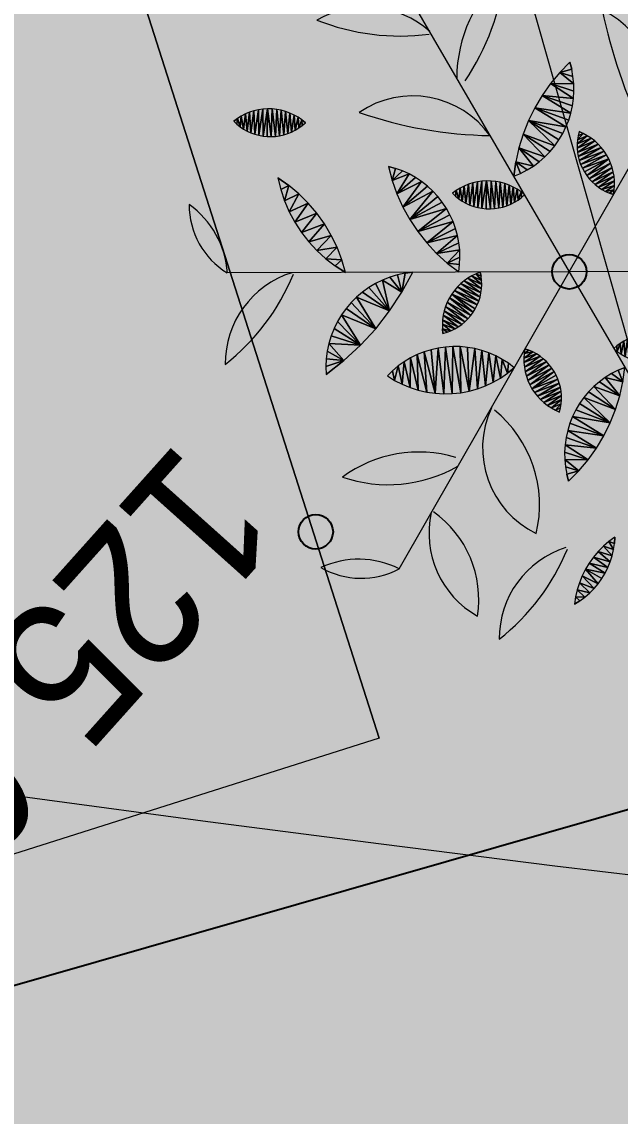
# Model space of a CAD drawing. Header units: metres. Extents: x -2858 to 512, y -1995 to 1252.
# Drawn here: x -896.127 to -894.391, y -839.682 to -836.507 of the extents above; entities that cross this region are included whole.
import ezdxf
from ezdxf.enums import TextEntityAlignment as Align
from ezdxf.lldxf.tags import DXFTag

# ---------------------------------------------------------------- set-up
doc = ezdxf.new("R2010")
doc.units = ezdxf.units.M
doc.header["$PDMODE"] = 33
doc.header["$PDSIZE"] = 0.1
for name, color, linetype in [('Calque commun', 7, 'Continuous'), ('Calque14', 7, 'Continuous'), ('Calque15', 7, 'Continuous'), ('Calque19', 7, 'Continuous')]:
    doc.layers.add(name, color=color, linetype=linetype)
doc.styles.add('Arial12', font='arial.ttf', dxfattribs={"width": 0.9, "height": 0.41584})
tags = doc.linetypes.add('DASHDOT2', pattern=[0.5, 0.25, -0.125, 0, -0.125]).pattern_tags.tags
tags[10:11] = [DXFTag(74, 4), DXFTag(75, 0), DXFTag(340, '0'), DXFTag(46, 1.0), DXFTag(50, 0.0), DXFTag(44, 0.0), DXFTag(45, 0.0)]
tags[8:9] = [DXFTag(74, 4), DXFTag(75, 0), DXFTag(340, '0'), DXFTag(46, 1.0), DXFTag(50, 0.0), DXFTag(44, 0.0), DXFTag(45, 0.0)]
tags[6:7] = [DXFTag(74, 4), DXFTag(75, 0), DXFTag(340, '0'), DXFTag(46, 1.0), DXFTag(50, 0.0), DXFTag(44, 0.0), DXFTag(45, 0.0)]
tags[4:5] = [DXFTag(74, 4), DXFTag(75, 0), DXFTag(340, '0'), DXFTag(46, 1.0), DXFTag(50, 0.0), DXFTag(44, 0.0), DXFTag(45, 0.0)]
tags = doc.linetypes.add('HIDDEN2', pattern=[0.1875, 0.125, -0.0625]).pattern_tags.tags
tags[6:7] = [DXFTag(74, 4), DXFTag(75, 0), DXFTag(340, '0'), DXFTag(46, 1.0), DXFTag(50, 0.0), DXFTag(44, 0.0), DXFTag(45, 0.0)]
tags[4:5] = [DXFTag(74, 4), DXFTag(75, 0), DXFTag(340, '0'), DXFTag(46, 1.0), DXFTag(50, 0.0), DXFTag(44, 0.0), DXFTag(45, 0.0)]
tags = doc.linetypes.add('HIDDENX2', pattern=[0.75, 0.5, -0.25]).pattern_tags.tags
tags[6:7] = [DXFTag(74, 4), DXFTag(75, 0), DXFTag(340, '0'), DXFTag(46, 1.0), DXFTag(50, 0.0), DXFTag(44, 0.0), DXFTag(45, 0.0)]
tags[4:5] = [DXFTag(74, 4), DXFTag(75, 0), DXFTag(340, '0'), DXFTag(46, 1.0), DXFTag(50, 0.0), DXFTag(44, 0.0), DXFTag(45, 0.0)]

# ---------------------------------------------------------------- blocks, each defined once
blk = doc.blocks.new('PointTopo_SPE')
at = {"layer": 'Calque commun', "color": 1, "linetype": 'ByBlock', "lineweight": -2}
blk.add_point((0, 0), dxfattribs=at)
blk = doc.blocks.new('geometrebondepartleger')
at = {"layer": 'Calque14', "color": 0, "linetype": 'ByBlock', "lineweight": -2}
blk.add_blockref('PointTopo_SPE', (83.9046, 102.9887, 204.6135), dxfattribs=at)
at = {"layer": 'Calque15', "color": 1, "linetype": 'ByBlock', "lineweight": -2, "style": 'Arial12', "width": 0.9}
blk.add_text('125.61', height=0.41584, dxfattribs=at).set_placement((83.9646, 102.9287, 204.6135), align=Align.TOP_LEFT)
blk = doc.blocks.new('PointTopo_SPE4')
at = {"layer": 'Calque commun', "color": 0, "linetype": 'ByBlock', "lineweight": -2}
blk.add_point((0, 0), dxfattribs=at)
blk = doc.blocks.new('_16')
at = {"layer": 'Calque19', "color": 82, "linetype": 'Continuous', "lineweight": 9}
for p, q in [((0, 0, 79), (0.3064, 0.9445, 79)), ((-0.6647, 0.7378, 79), (0, 0, 79)), ((0.9716, 0.2069, 79), (0, 0, 79)), ((0, 0, 79), (-0.9711, -0.2069, 79)), ((-0.3064, -0.9445, 79), (0, 0, 79)), ((0, 0, 79), (0.6647, -0.7376, 79))]:
    blk.add_line(p, q, dxfattribs=at)
at = {"layer": 'Calque19', "color": 82, "linetype": 'Continuous', "lineweight": 9, "flags": 128}
for points in [[(0.6031, 0.5261), (0.6031, 0.5261, 0.327473), (0.9301, 0.5597), (0.9301, 0.5597, 0.129825), (0.6031, 0.5328)], [(0.7879, 0.1677), (0.7879, 0.1677, 0.330838), (0.9223, 0.4679), (0.9223, 0.4679, 0.286184), (0.7823, 0.1711)], [(0.4452, 0.0949), (0.4452, 0.0949, 0.408313), (0.63, 0.4354), (0.63, 0.4354, 0.288177), (0.4441, 0.1061)], [(0.621, 0.114), (0.621, 0.1139, 0.233679), (0.8831, -0.0933), (0.8831, -0.0933, 0.215401), (0.6367, 0.1352)], [(-0.4452, -0.0944), (-0.4452, -0.0944, 0.407196), (-0.63, -0.436), (-0.63, -0.436, 0.059849), (-0.4441, -0.1056)], [(-0.1406, -0.4326), (-0.1406, -0.4326, 0.408772), (0.0621, -0.763), (0.0621, -0.763, 0.080638), (-0.1411, -0.435)], [(0.5393, -0.5984), (0.5393, -0.5984, 0.330266), (0.8663, -0.5648), (0.8663, -0.5648, 0.127707), (0.5393, -0.5917)], [(-0.2111, -0.595), (-0.2111, -0.595, 0.121484), (-0.5225, -0.7182), (-0.5225, -0.7182, 0.215083), (-0.2011, -0.6185)], [(-0.2492, -0.7664), (-0.2492, -0.7664, 0.327928), (-0.0555, -1.0329), (-0.0555, -1.0329, 0.12655), (-0.2425, -0.763)]]:
    blk.add_lwpolyline(points, format="xyb", dxfattribs=at)
at = {"layer": 'Calque19', "color": 82, "linetype": 'Continuous', "lineweight": 9}
for centre, radius, start, end in [((1.2234, 0.2754, 79), 0.261, 195.2175, 246.7822), ((0.8914, -0.0132, 79), 0.2343, 12.0168, 69.9828), ((0.8551, -0.9229, 79), 0.266, 135.7219, 186.3372), ((0.4372, -0.7793, 79), 0.2313, 311.5975, 10.3896)]:
    blk.add_arc(centre, radius, start, end, dxfattribs=at)
at = {"layer": 'Calque14', "color": 82, "linetype": 'ByBlock', "lineweight": -2}
blk.add_blockref('PointTopo_SPE4', (0, 0, 205.6897), dxfattribs=at)
at = {"layer": 'Calque19', "color": 82, "linetype": 'Continuous', "lineweight": 9}
mesh = blk.add_polyface(dxfattribs=at)
corners = [(0.4999, 0.6236, 79), (0.4855, 0.6123, 79), (0.5063, 0.6079, 79), (0.4855, 0.6123, 79), (0.5274, 0.6051, 79), (0.531, 0.6425, 79), (0.5151, 0.6337, 79), (0.6367, 0.667, 79), (0.6327, 0.6166, 79), (0.6527, 0.6238, 79), (0.6185, 0.6665, 79), (0.57, 0.6046, 79), (0.5648, 0.6562, 79), (0.5477, 0.65, 79), (0.6907, 0.6431, 79), (0.7084, 0.6549, 79), (0.6909, 0.6601, 79), (0.673, 0.6638, 79), (0.6721, 0.6327, 79), (0.5824, 0.6611, 79), (0.6121, 0.6109, 79), (0.6003, 0.6645, 79), (0.5912, 0.6069, 79), (0.6549, 0.6661, 79), (0.5487, 0.604, 79), (0.7084, 0.6549, 79)]
mesh.append_faces([[corners[k] for k in face] for face in [(10, 8, 7), (19, 20, 21), (4, 6, 2), (18, 23, 9), (0, 2, 6), (7, 9, 23), (24, 5, 4)]], dxfattribs={"vtx0": -1, "vtx1": -1, "color": 82})
mesh.append_faces([[corners[k] for k in face] for face in [(0, 1, 2), (4, 5, 6), (7, 8, 9), (11, 12, 13), (18, 17, 23), (10, 20, 8), (24, 13, 5), (19, 22, 20)]], dxfattribs={"vtx0": -1, "vtx2": -1, "color": 82})
mesh.append_faces([[corners[k] for k in face] for face in [(25, 16, 15)]], dxfattribs={"vtx1": -1, "color": 82})
mesh.append_faces([[corners[k] for k in face] for face in [(14, 15, 16), (16, 17, 14), (18, 14, 17), (11, 22, 12), (19, 12, 22), (24, 11, 13), (10, 21, 20)]], dxfattribs={"vtx1": -1, "vtx2": -1, "color": 82})
mesh.append_faces([[corners[k] for k in face] for face in [(0, 3, 1)]], dxfattribs={"vtx2": -1, "color": 82})
mesh = blk.add_polyface(dxfattribs=at)
corners = [(-0.0424, 0.4013, 79), (-0.0555, 0.404, 79), (-0.0559, 0.3918, 79), (0.022, 0.2622, 79), (0.071, 0.2974, 79), (0.066, 0.3098, 79), (-0.0296, 0.3974, 79), (-0.0553, 0.3796, 79), (-0.0243, 0.3013, 79), (0.0368, 0.3541, 79), (-0.0315, 0.3112, 79), (-0.0052, 0.3867, 79), (-0.0476, 0.3439, 79), (0.0063, 0.3799, 79), (0.0748, 0.2846, 79), (0.0329, 0.2569, 79), (-0.0172, 0.3926, 79), (-0.0512, 0.3556, 79), (0.056, 0.249, 79), (0.068, 0.2465, 79), (0.0794, 0.2583, 79), (-0.0432, 0.3326, 79), (0.0171, 0.3722, 79), (0.0454, 0.344, 79), (0.0532, 0.3332, 79), (-0.0078, 0.2834, 79), (0.0015, 0.2755, 79), (0.0443, 0.2525, 79), (0.0777, 0.2716, 79), (-0.0377, 0.3217, 79), (-0.0537, 0.3675, 79), (0.0601, 0.3217, 79), (0.0273, 0.3636, 79), (-0.0555, 0.404, 79), (0.0115, 0.2685, 79), (-0.0164, 0.292, 79), (0.0801, 0.245, 79), (0.0801, 0.245, 79)]
mesh.append_faces([[corners[k] for k in face] for face in [(8, 9, 10), (11, 12, 13), (16, 17, 11), (27, 14, 15), (23, 25, 24), (18, 28, 27), (31, 34, 5), (22, 29, 32), (3, 5, 34), (21, 13, 12)]], dxfattribs={"vtx0": -1, "vtx1": -1, "color": 82})
mesh.append_faces([[corners[k] for k in face] for face in [(3, 4, 5), (21, 22, 13), (24, 25, 26), (27, 28, 14), (6, 7, 30), (10, 9, 32), (11, 17, 12), (16, 30, 17), (23, 8, 35), (23, 35, 25), (18, 20, 28), (31, 26, 34), (19, 37, 20)]], dxfattribs={"vtx0": -1, "vtx2": -1, "color": 82})
mesh.append_faces([[corners[k] for k in face] for face in [(0, 1, 2), (6, 0, 7), (14, 4, 15), (18, 19, 20), (23, 9, 8), (3, 15, 4), (21, 29, 22), (2, 7, 0), (31, 24, 26), (29, 10, 32), (16, 6, 30)]], dxfattribs={"vtx1": -1, "vtx2": -1, "color": 82})
mesh.append_faces([[corners[k] for k in face] for face in [(1, 33, 2), (19, 36, 37)]], dxfattribs={"vtx2": -1, "color": 82})
mesh = blk.add_polyface(dxfattribs=at)
corners = [(0.1184, 0.2962, 79), (0.1338, 0.3288, 79), (0.0991, 0.3055, 79), (0.2649, 0.2775, 79), (0.2476, 0.3812, 79), (0.2436, 0.2751, 79), (0.329, 0.4003, 79), (0.3646, 0.3139, 79), (0.3824, 0.3258, 79), (0.1383, 0.2886, 79), (0.1588, 0.2825, 79), (0.2083, 0.3668, 79), (0.2879, 0.3924, 79), (0.3459, 0.3035, 79), (0.2009, 0.2754, 79), (0.1703, 0.3493, 79), (0.1797, 0.2781, 79), (0.2223, 0.2744, 79), (0.3991, 0.339, 79), (0.4148, 0.3536, 79), (0.3705, 0.4049, 79), (0.0991, 0.3055, 79), (0.3064, 0.2872, 79), (0.3265, 0.2946, 79), (0.4424, 0.3862, 79), (0.4124, 0.4061, 79), (0.4292, 0.3693, 79), (0.2859, 0.2815, 79), (0.4541, 0.404, 79), (0.4541, 0.404, 79)]
mesh.append_faces([[corners[k] for k in face] for face in [(3, 4, 5), (11, 5, 4), (12, 13, 6), (14, 15, 16), (23, 12, 22), (9, 1, 0), (24, 25, 26), (6, 8, 20), (18, 20, 8)]], dxfattribs={"vtx0": -1, "vtx1": -1, "color": 82})
mesh.append_faces([[corners[k] for k in face] for face in [(0, 1, 2), (6, 7, 8), (11, 14, 17), (11, 17, 5), (19, 25, 20), (6, 13, 7), (10, 15, 1), (24, 28, 25)]], dxfattribs={"vtx0": -1, "vtx2": -1, "color": 82})
mesh.append_faces([[corners[k] for k in face] for face in [(21, 0, 2)]], dxfattribs={"vtx1": -1, "color": 82})
mesh.append_faces([[corners[k] for k in face] for face in [(9, 10, 1), (18, 19, 20), (12, 4, 22), (10, 16, 15), (3, 27, 4), (19, 26, 25), (11, 15, 14), (27, 22, 4), (23, 13, 12)]], dxfattribs={"vtx1": -1, "vtx2": -1, "color": 82})
mesh.append_faces([[corners[k] for k in face] for face in [(24, 29, 28)]], dxfattribs={"vtx2": -1, "color": 82})
mesh = blk.add_polyface(dxfattribs=at)
corners = [(0.3112, 0.2448, 79), (0.3261, 0.2379, 79), (0.322, 0.2506, 79), (0.3251, 0.1458, 79), (0.249, 0.172, 79), (0.2449, 0.1605, 79), (0.2932, 0.0877, 79), (0.3014, 0.0982, 79), (0.2384, 0.1123, 79), (0.244, 0.0763, 79), (0.2743, 0.0689, 79), (0.2412, 0.0881, 79), (0.301, 0.2381, 79), (0.2478, 0.0647, 79), (0.2525, 0.0535, 79), (0.2525, 0.0535, 79), (0.2598, 0.1938, 79), (0.2539, 0.1831, 79), (0.3285, 0.1587, 79), (0.2393, 0.1002, 79), (0.2841, 0.0779, 79), (0.2637, 0.0608, 79), (0.3207, 0.1332, 79), (0.2418, 0.1487, 79), (0.3152, 0.121, 79), (0.322, 0.2506, 79), (0.3088, 0.1093, 79), (0.2397, 0.1367, 79), (0.2386, 0.1245, 79), (0.332, 0.1851, 79), (0.3322, 0.1984, 79), (0.2741, 0.2135, 79), (0.2665, 0.2039, 79), (0.3308, 0.1718, 79), (0.2824, 0.2225, 79), (0.2914, 0.2307, 79), (0.3313, 0.2117, 79), (0.3292, 0.2249, 79)]
mesh.append_faces([[corners[k] for k in face] for face in [(0, 1, 2), (9, 10, 11), (12, 1, 0), (22, 23, 24), (29, 32, 33), (31, 30, 34), (27, 24, 23), (26, 28, 7), (37, 35, 36), (13, 21, 9), (16, 33, 32), (19, 6, 8), (3, 5, 22)]], dxfattribs={"vtx0": -1, "vtx1": -1, "color": 82})
mesh.append_faces([[corners[k] for k in face] for face in [(3, 4, 5), (19, 20, 6), (9, 21, 10), (11, 10, 20), (13, 15, 21), (26, 27, 28), (16, 18, 33), (22, 5, 23), (29, 31, 32), (34, 30, 36), (3, 17, 4), (37, 12, 35)]], dxfattribs={"vtx0": -1, "vtx2": -1, "color": 82})
mesh.append_faces([[corners[k] for k in face] for face in [(6, 7, 8), (16, 17, 18), (3, 18, 17), (19, 11, 20), (29, 30, 31), (35, 34, 36), (26, 24, 27), (28, 8, 7), (37, 1, 12)]], dxfattribs={"vtx1": -1, "vtx2": -1, "color": 82})
mesh.append_faces([[corners[k] for k in face] for face in [(13, 14, 15), (1, 25, 2)]], dxfattribs={"vtx2": -1, "color": 82})
mesh = blk.add_polyface(dxfattribs=at)
corners = [(0.4311, 0.0279, 79), (0.349, -0.0554, 79), (0.452, 0.0145, 79), (0.4187, -0.1357, 79), (0.5225, -0.0549, 79), (0.5071, -0.0354, 79), (0.5773, -0.1918, 79), (0.573, -0.1674, 79), (0.556, -0.1905, 79), (0.3192, 0.0245, 79), (0.3243, 0.0037, 79), (0.3628, 0.0571, 79), (0.5483, -0.0973, 79), (0.4736, -0.1685, 79), (0.4935, -0.1765, 79), (0.4092, 0.0395, 79), (0.3392, -0.0364, 79), (0.3603, -0.0736, 79), (0.3309, -0.0167, 79), (0.3863, 0.0493, 79), (0.4545, -0.1591, 79), (0.4361, -0.1481, 79), (0.5585, -0.1199, 79), (0.387, -0.107, 79), (0.4023, -0.122, 79), (0.4901, -0.0173, 79), (0.373, -0.0908, 79), (0.5773, -0.1918, 79), (0.4717, -0.0006, 79), (0.5139, -0.1828, 79), (0.5348, -0.1875, 79), (0.5667, -0.1433, 79), (0.5363, -0.0755, 79), (0.3387, 0.063, 79), (0.3141, 0.0669, 79), (0.3158, 0.0456, 79), (0.3141, 0.0669, 79)]
mesh.append_faces([[corners[k] for k in face] for face in [(6, 8, 27)]], dxfattribs={"vtx0": -1, "color": 82})
mesh.append_faces([[corners[k] for k in face] for face in [(0, 1, 2), (20, 4, 21), (26, 2, 17), (3, 5, 24), (28, 23, 25), (29, 22, 14), (9, 33, 35)]], dxfattribs={"vtx0": -1, "vtx1": -1, "color": 82})
mesh.append_faces([[corners[k] for k in face] for face in [(3, 4, 5), (12, 13, 14), (2, 1, 17), (15, 18, 16), (10, 19, 11), (7, 30, 8), (29, 31, 22), (26, 28, 2), (20, 32, 4), (9, 11, 33), (33, 34, 35), (0, 16, 1)]], dxfattribs={"vtx0": -1, "vtx2": -1, "color": 82})
mesh.append_faces([[corners[k] for k in face] for face in [(6, 7, 8), (9, 10, 11), (0, 15, 16), (10, 18, 19), (22, 12, 14), (23, 24, 25), (15, 19, 18), (26, 23, 28), (3, 21, 4), (29, 30, 31), (12, 32, 13), (20, 13, 32), (7, 31, 30), (5, 25, 24)]], dxfattribs={"vtx1": -1, "vtx2": -1, "color": 82})
mesh.append_faces([[corners[k] for k in face] for face in [(33, 36, 34)]], dxfattribs={"vtx2": -1, "color": 82})
mesh = blk.add_polyface(dxfattribs=at)
corners = [(-0.2841, -0.0783, 79), (-0.2394, -0.1006, 79), (-0.2413, -0.0886, 79), (-0.2479, -0.0652, 79), (-0.2526, -0.054, 79), (-0.2526, -0.0541, 79), (-0.2387, -0.1248, 79), (-0.2386, -0.1127, 79), (-0.3013, -0.0984, 79), (-0.2931, -0.088, 79), (-0.3261, -0.2374, 79), (-0.322, -0.2501, 79), (-0.322, -0.25, 79), (-0.3206, -0.1332, 79), (-0.2491, -0.172, 79), (-0.2451, -0.1606, 79), (-0.3087, -0.1095, 79), (-0.3151, -0.1211, 79), (-0.2398, -0.1369, 79), (-0.2637, -0.0613, 79), (-0.2742, -0.0694, 79), (-0.2441, -0.0768, 79), (-0.325, -0.1457, 79), (-0.2915, -0.2304, 79), (-0.3292, -0.2245, 79), (-0.3011, -0.2378, 79), (-0.2541, -0.1831, 79), (-0.3284, -0.1586, 79), (-0.26, -0.1937, 79), (-0.3321, -0.1982, 79), (-0.2825, -0.2222, 79), (-0.2742, -0.2133, 79), (-0.3307, -0.1717, 79), (-0.332, -0.1849, 79), (-0.2667, -0.2038, 79), (-0.242, -0.1488, 79), (-0.3312, -0.2114, 79), (-0.3113, -0.2443, 79)]
mesh.append_faces([[corners[k] for k in face] for face in [(1, 9, 7), (23, 24, 25), (26, 27, 28), (19, 3, 5), (8, 7, 9), (37, 10, 12), (29, 31, 33), (16, 6, 8), (0, 2, 20)]], dxfattribs={"vtx0": -1, "vtx1": -1, "color": 82})
mesh.append_faces([[corners[k] for k in face] for face in [(0, 1, 2), (13, 14, 15), (16, 18, 6), (29, 30, 31), (20, 2, 21), (23, 36, 24), (32, 34, 28), (19, 21, 3), (17, 35, 18), (33, 31, 34), (13, 15, 35), (26, 22, 27), (25, 24, 10)]], dxfattribs={"vtx0": -1, "vtx2": -1, "color": 82})
mesh.append_faces([[corners[k] for k in face] for face in [(6, 7, 8), (16, 17, 18), (19, 20, 21), (13, 22, 14), (32, 33, 34), (17, 13, 35), (29, 36, 30), (23, 30, 36), (27, 32, 28), (37, 25, 10), (0, 9, 1), (26, 14, 22)]], dxfattribs={"vtx1": -1, "vtx2": -1, "color": 82})
mesh.append_faces([[corners[k] for k in face] for face in [(3, 4, 5), (10, 11, 12)]], dxfattribs={"vtx2": -1, "color": 82})
mesh = blk.add_polyface(dxfattribs=at)
corners = [(0.349, -0.1811, 79), (0.3456, -0.1371, 79), (0.334, -0.1334, 79), (0.3221, -0.1306, 79), (0.338, -0.1886, 79), (0.2758, -0.2111, 79), (0.2889, -0.2087, 79), (0.2737, -0.1296, 79), (0.2274, -0.1442, 79), (0.2493, -0.2127, 79), (0.2385, -0.1391, 79), (0.2168, -0.1502, 79), (0.2228, -0.21, 79), (0.236, -0.2119, 79), (0.3676, -0.1473, 79), (0.3691, -0.1636, 79), (0.378, -0.1537, 79), (0.2858, -0.1283, 79), (0.2626, -0.2125, 79), (0.2499, -0.135, 79), (0.3594, -0.1728, 79), (0.378, -0.1537, 79), (0.3568, -0.1417, 79), (0.3018, -0.2052, 79), (0.2099, -0.207, 79), (0.1973, -0.1646, 79), (0.1972, -0.2029, 79), (0.2617, -0.1318, 79), (0.1885, -0.173, 79), (0.3143, -0.2006, 79), (0.3264, -0.1951, 79), (0.3101, -0.1289, 79), (0.2068, -0.157, 79), (0.1803, -0.1821, 79), (0.173, -0.1918, 79), (0.1849, -0.1979, 79), (0.2979, -0.1281, 79), (0.173, -0.1918, 79)]
mesh.append_faces([[corners[k] for k in face] for face in [(3, 4, 2), (8, 9, 10), (14, 15, 16), (24, 25, 26), (0, 2, 4), (27, 5, 7), (29, 36, 23), (17, 23, 36), (5, 19, 18), (32, 12, 11), (18, 10, 9), (33, 35, 28)]], dxfattribs={"vtx0": -1, "vtx1": -1, "color": 82})
mesh.append_faces([[corners[k] for k in face] for face in [(0, 1, 2), (11, 12, 13), (18, 19, 10), (17, 6, 23), (24, 32, 25), (33, 34, 35), (8, 13, 9), (29, 31, 36), (3, 30, 4), (28, 35, 26), (22, 20, 15)]], dxfattribs={"vtx0": -1, "vtx2": -1, "color": 82})
mesh.append_faces([[corners[k] for k in face] for face in [(5, 6, 7), (17, 7, 6), (0, 20, 1), (14, 22, 15), (27, 19, 5), (22, 1, 20), (25, 28, 26), (29, 30, 31), (24, 12, 32), (8, 11, 13), (3, 31, 30)]], dxfattribs={"vtx1": -1, "vtx2": -1, "color": 82})
mesh.append_faces([[corners[k] for k in face] for face in [(15, 21, 16), (33, 37, 34)]], dxfattribs={"vtx2": -1, "color": 82})
mesh = blk.add_polyface(dxfattribs=at)
corners = [(0.0562, -0.3802, 79), (0.0546, -0.3681, 79), (0.0306, -0.3981, 79), (-0.0657, -0.3105, 79), (-0.0113, -0.269, 79), (-0.0218, -0.2628, 79), (0.0181, -0.3933, 79), (-0.0443, -0.253, 79), (-0.0776, -0.2722, 79), (-0.0747, -0.2853, 79), (-0.0328, -0.2575, 79), (-0.0707, -0.2981, 79), (0.0569, -0.3924, 79), (0.0434, -0.4019, 79), (0.0565, -0.4046, 79), (-0.056, -0.2496, 79), (-0.0597, -0.3225, 79), (-0.0013, -0.2761, 79), (0.0483, -0.3444, 79), (-0.0055, -0.3806, 79), (0.0061, -0.3874, 79), (0.0247, -0.3018, 79), (-0.0362, -0.3549, 79), (0.0319, -0.3117, 79), (0.0519, -0.3561, 79), (0.0437, -0.3331, 79), (-0.0164, -0.3729, 79), (-0.0267, -0.3643, 79), (0.0383, -0.3221, 79), (0.0168, -0.2925, 79), (-0.0528, -0.3339, 79), (0.0081, -0.2839, 79), (-0.0449, -0.3447, 79), (0.0565, -0.4046, 79), (-0.0794, -0.2589, 79), (-0.068, -0.2471, 79), (-0.0801, -0.2456, 79), (-0.0801, -0.2456, 79)]
mesh.append_faces([[corners[k] for k in face] for face in [(34, 36, 37)]], dxfattribs={"vtx0": -1, "color": 82})
mesh.append_faces([[corners[k] for k in face] for face in [(10, 11, 5), (0, 13, 12), (21, 22, 23), (3, 5, 11), (28, 26, 25), (24, 6, 1), (18, 20, 24), (16, 4, 3), (31, 32, 29)]], dxfattribs={"vtx0": -1, "vtx1": -1, "color": 82})
mesh.append_faces([[corners[k] for k in face] for face in [(3, 4, 5), (1, 6, 2), (7, 8, 9), (12, 13, 14), (16, 17, 4), (18, 19, 20), (24, 20, 6), (25, 26, 19), (23, 22, 27), (28, 27, 26), (30, 31, 17), (0, 2, 13), (10, 9, 11), (34, 35, 36), (34, 15, 35)]], dxfattribs={"vtx0": -1, "vtx2": -1, "color": 82})
mesh.append_faces([[corners[k] for k in face] for face in [(0, 1, 2), (7, 15, 8), (10, 7, 9), (21, 29, 22), (16, 30, 17), (32, 22, 29), (28, 23, 27), (30, 32, 31), (18, 25, 19), (34, 8, 15)]], dxfattribs={"vtx1": -1, "vtx2": -1, "color": 82})
mesh.append_faces([[corners[k] for k in face] for face in [(14, 33, 12)]], dxfattribs={"vtx2": -1, "color": 82})
mesh = blk.add_polyface(dxfattribs=at)
corners = [(0.1804, -0.2644, 79), (0.165, -0.2792, 79), (0.2175, -0.2805, 79), (0.0899, -0.4514, 79), (0.1959, -0.4456, 79), (0.0919, -0.4301, 79), (0.1226, -0.595, 79), (0.1454, -0.56, 79), (0.1131, -0.5759, 79), (0.1379, -0.312, 79), (0.1264, -0.33, 79), (0.2134, -0.3639, 79), (0.1079, -0.3683, 79), (0.1009, -0.3885, 79), (0.2063, -0.4051, 79), (0.1969, -0.251, 79), (0.2145, -0.2389, 79), (0.1164, -0.3488, 79), (0.0896, -0.4727, 79), (0.1822, -0.485, 79), (0.0941, -0.515, 79), (0.1653, -0.5233, 79), (0.091, -0.4939, 79), (0.2172, -0.3223, 79), (0.0988, -0.5358, 79), (0.1052, -0.5562, 79), (0.1508, -0.2951, 79), (0.0956, -0.4091, 79), (0.1226, -0.595, 79)]
mesh.append_faces([[corners[k] for k in face] for face in [(6, 8, 28)]], dxfattribs={"vtx0": -1, "color": 82})
mesh.append_faces([[corners[k] for k in face] for face in [(3, 4, 5), (18, 19, 3), (20, 21, 22), (8, 7, 25), (14, 13, 4), (26, 23, 1), (12, 14, 17)]], dxfattribs={"vtx0": -1, "vtx1": -1, "color": 82})
mesh.append_faces([[corners[k] for k in face] for face in [(15, 2, 16), (9, 11, 23), (11, 10, 17), (3, 19, 4), (24, 7, 21), (4, 27, 5), (1, 23, 2), (22, 21, 19)]], dxfattribs={"vtx0": -1, "vtx2": -1, "color": 82})
mesh.append_faces([[corners[k] for k in face] for face in [(0, 1, 2), (6, 7, 8), (9, 10, 11), (12, 13, 14), (14, 11, 17), (18, 22, 19), (15, 0, 2), (24, 25, 7), (26, 9, 23), (20, 24, 21), (13, 27, 4)]], dxfattribs={"vtx1": -1, "vtx2": -1, "color": 82})
mesh = blk.add_polyface(dxfattribs=at)
corners = [(-0.3267, -0.2948, 79), (-0.3462, -0.3038, 79), (-0.2879, -0.3923, 79), (-0.3289, -0.4003, 79), (-0.3705, -0.4051, 79), (-0.3993, -0.3395, 79), (-0.4149, -0.3541, 79), (-0.1385, -0.2882, 79), (-0.159, -0.2822, 79), (-0.1339, -0.3283, 79), (-0.4424, -0.3867, 79), (-0.4542, -0.4046, 79), (-0.4542, -0.4046, 79), (-0.1703, -0.3489, 79), (-0.2651, -0.2775, 79), (-0.2476, -0.381, 79), (-0.2439, -0.2751, 79), (-0.2861, -0.2816, 79), (-0.3067, -0.2874, 79), (-0.4124, -0.4065, 79), (-0.4293, -0.3699, 79), (-0.1185, -0.2958, 79), (-0.2083, -0.3665, 79), (-0.2011, -0.2753, 79), (-0.2225, -0.2743, 79), (-0.1799, -0.2779, 79), (-0.3825, -0.3262, 79), (-0.3648, -0.3143, 79), (-0.0991, -0.3049, 79), (-0.0991, -0.3049, 79)]
mesh.append_faces([[corners[k] for k in face] for face in [(14, 15, 16), (0, 2, 18), (7, 9, 21), (4, 6, 19), (25, 13, 8), (26, 3, 27), (27, 3, 1), (10, 19, 20), (22, 16, 15)]], dxfattribs={"vtx0": -1, "vtx1": -1, "color": 82})
mesh.append_faces([[corners[k] for k in face] for face in [(1, 3, 2), (4, 5, 6), (19, 6, 20), (22, 23, 24), (4, 26, 5), (22, 24, 16), (10, 12, 19)]], dxfattribs={"vtx0": -1, "vtx2": -1, "color": 82})
mesh.append_faces([[corners[k] for k in face] for face in [(29, 28, 9)]], dxfattribs={"vtx1": -1, "color": 82})
mesh.append_faces([[corners[k] for k in face] for face in [(0, 1, 2), (7, 8, 9), (13, 9, 8), (17, 18, 15), (2, 15, 18), (4, 3, 26), (22, 13, 23), (25, 23, 13), (28, 21, 9), (14, 17, 15)]], dxfattribs={"vtx1": -1, "vtx2": -1, "color": 82})
mesh.append_faces([[corners[k] for k in face] for face in [(10, 11, 12)]], dxfattribs={"vtx2": -1, "color": 82})
mesh = blk.add_polyface(dxfattribs=at)
corners = [(0.3042, -0.3376, 79), (0.3042, -0.3376, 79), (0.3214, -0.3523, 79), (0.3794, -0.3876, 79), (0.3679, -0.3226, 79), (0.3591, -0.3774, 79), (0.3397, -0.3657, 79), (0.6283, -0.3158, 79), (0.6203, -0.3813, 79), (0.64, -0.37, 79), (0.4666, -0.4108, 79), (0.4326, -0.3129, 79), (0.4441, -0.4077, 79), (0.4978, -0.3085, 79), (0.4004, -0.3961, 79), (0.422, -0.4028, 79), (0.6927, -0.3273, 79), (0.6927, -0.3273, 79), (0.6587, -0.3573, 79), (0.5344, -0.409, 79), (0.5632, -0.3095, 79), (0.4892, -0.4121, 79), (0.5119, -0.4115, 79), (0.6763, -0.343, 79), (0.5567, -0.4048, 79), (0.5998, -0.3908, 79), (0.5785, -0.3987, 79)]
mesh.append_faces([[corners[k] for k in face] for face in [(3, 4, 5), (10, 11, 12), (18, 7, 9), (13, 19, 20), (12, 11, 15), (5, 4, 6), (20, 8, 7), (25, 20, 26), (26, 20, 24), (16, 7, 23)]], dxfattribs={"vtx0": -1, "vtx1": -1, "color": 82})
mesh.append_faces([[corners[k] for k in face] for face in [(4, 2, 6), (7, 8, 9), (10, 13, 11), (13, 21, 22), (20, 19, 24), (13, 22, 19), (3, 11, 4)]], dxfattribs={"vtx0": -1, "vtx2": -1, "color": 82})
mesh.append_faces([[corners[k] for k in face] for face in [(14, 15, 11), (10, 21, 13), (18, 23, 7), (4, 0, 2), (25, 8, 20), (3, 14, 11)]], dxfattribs={"vtx1": -1, "vtx2": -1, "color": 82})
mesh.append_faces([[corners[k] for k in face] for face in [(0, 1, 2), (16, 17, 7)]], dxfattribs={"vtx2": -1, "color": 82})
mesh = blk.add_polyface(dxfattribs=at)
corners = [(0.3968, -0.5496, 79), (0.4429, -0.5868, 79), (0.4432, -0.552, 79), (0.4145, -0.5155, 79), (0.3565, -0.7742, 79), (0.398, -0.7534, 79), (0.355, -0.7357, 79), (0.4406, -0.5173, 79), (0.3569, -0.6973, 79), (0.4126, -0.7218, 79), (0.3808, -0.7836, 79), (0.3612, -0.8123, 79), (0.3612, -0.8123, 79), (0.4244, -0.6892, 79), (0.3621, -0.6593, 79), (0.3821, -0.5851, 79), (0.4396, -0.6214, 79), (0.3705, -0.6218, 79), (0.4335, -0.6556, 79), (0.4351, -0.483, 79), (0.4351, -0.483, 79)]
mesh.append_faces([[corners[k] for k in face] for face in [(0, 2, 3), (4, 5, 6), (8, 13, 14)]], dxfattribs={"vtx0": -1, "vtx1": -1, "color": 82})
mesh.append_faces([[corners[k] for k in face] for face in [(0, 1, 2), (4, 10, 5), (6, 5, 9), (15, 16, 1), (8, 9, 13), (17, 18, 16), (4, 12, 10)]], dxfattribs={"vtx0": -1, "vtx2": -1, "color": 82})
mesh.append_faces([[corners[k] for k in face] for face in [(20, 19, 7)]], dxfattribs={"vtx1": -1, "color": 82})
mesh.append_faces([[corners[k] for k in face] for face in [(2, 7, 3), (8, 6, 9), (17, 14, 18), (0, 15, 1), (19, 3, 7), (15, 17, 16), (13, 18, 14)]], dxfattribs={"vtx1": -1, "vtx2": -1, "color": 82})
mesh.append_faces([[corners[k] for k in face] for face in [(4, 11, 12)]], dxfattribs={"vtx2": -1, "color": 82})
mesh = blk.add_polyface(dxfattribs=at)
corners = [(0.2156, -0.9471, 79), (0.2234, -0.9579, 79), (0.2761, -0.8975, 79), (0.3239, -0.993, 79), (0.2984, -1.0108, 79), (0.3112, -1.0146, 79), (0.3242, -1.0173, 79), (0.3242, -1.0173, 79), (0.1911, -0.8858, 79), (0.2126, -0.8634, 79), (0.1894, -0.8726, 79), (0.3196, -0.9691, 79), (0.2741, -1.0003, 79), (0.286, -1.0061, 79), (0.2321, -0.968, 79), (0.2847, -0.9061, 79), (0.2626, -0.9935, 79), (0.316, -0.9576, 79), (0.3115, -0.9463, 79), (0.2007, -0.8609, 79), (0.3222, -0.981, 79), (0.306, -0.9355, 79), (0.2517, -0.9859, 79), (0.2997, -0.9251, 79), (0.2415, -0.9773, 79), (0.1887, -0.8593, 79), (0.2242, -0.8668, 79), (0.2668, -0.8897, 79), (0.2087, -0.9357, 79), (0.2569, -0.8827, 79), (0.194, -0.8988, 79), (0.2926, -0.9153, 79), (0.2028, -0.9238, 79), (0.2355, -0.8712, 79), (0.3245, -1.0051, 79), (0.1979, -0.9115, 79), (0.2465, -0.8765, 79), (0.1887, -0.8593, 79)]
mesh.append_faces([[corners[k] for k in face] for face in [(8, 9, 10), (14, 15, 1), (11, 13, 20), (21, 22, 18), (12, 17, 16), (20, 4, 3), (29, 28, 27), (30, 26, 8), (27, 0, 2), (2, 1, 15), (35, 33, 30), (34, 5, 7)]], dxfattribs={"vtx0": -1, "vtx1": -1, "color": 82})
mesh.append_faces([[corners[k] for k in face] for face in [(3, 4, 5), (11, 12, 13), (16, 17, 18), (10, 9, 19), (8, 26, 9), (27, 28, 0), (29, 32, 28), (30, 33, 26), (20, 13, 4), (35, 36, 33), (23, 14, 24), (21, 24, 22), (14, 31, 15)]], dxfattribs={"vtx0": -1, "vtx2": -1, "color": 82})
mesh.append_faces([[corners[k] for k in face] for face in [(0, 1, 2), (11, 17, 12), (21, 23, 24), (19, 25, 10), (22, 16, 18), (23, 31, 14), (34, 3, 5), (35, 32, 36), (29, 36, 32)]], dxfattribs={"vtx1": -1, "vtx2": -1, "color": 82})
mesh.append_faces([[corners[k] for k in face] for face in [(5, 6, 7), (25, 37, 10)]], dxfattribs={"vtx2": -1, "color": 82})

msp = doc.modelspace()

# ---------------------------------------------------------------- hatches: boundary and pattern name
at = {"layer": 'Calque commun', "linetype": 'Continuous', "lineweight": 9}
h = msp.add_hatch(color=71, dxfattribs=at)
h.paths.add_polyline_path([(-900.9563, -835.028), (-901.6047, -833.2556), (-901.6251, -833.2063), (-902.9641, -833.6257), (-902.5512, -834.9401), (-902.5909, -834.9747), (-912.7227, -838.127), (-910.8921, -843.3503), (-909.9736, -845.9494), (-908.8345, -851.2968), (-906.7485, -864.2171), (-894.8589, -860.4895), (-894.9513, -860.1967), (-895.2408, -859.2785), (-897.8845, -860.17), (-898.0035, -859.7855), (-897.8905, -860.1823), (-897.8909, -860.1824), (-897.8093, -860.4085), (-904.1131, -862.3952), (-904.1883, -862.1568), (-904.4787, -861.2352), (-905.0237, -861.407), (-905.3031, -860.5205), (-905.3201, -860.5258), (-905.5995, -859.6393), (-905.052, -859.4668), (-904.7726, -860.3533), (-904.7581, -860.3487), (-908.2435, -849.29), (-902.1215, -847.3605), (-903.0898, -844.8904), (-896.6886, -842.8729), (-897.6918, -839.7459), (-891.5464, -837.9174), (-886.4579, -853.9093), (-885.9301, -853.743), (-885.6507, -854.6295), (-885.3713, -855.516), (-885.8943, -855.6808), (-885.6878, -856.3295), (-885.6721, -856.3247), (-885.6103, -856.5637), (-891.8967, -858.545), (-891.9738, -858.3004), (-891.9837, -858.3035), (-891.8839, -858.6149), (-893.6979, -859.1837), (-893.5199, -859.748), (-893.5199, -859.748), (-893.4276, -860.0407), (-890.3861, -859.1165), (-890.1176, -859.0374), (-889.5878, -860.7135), (-887.0669, -859.9293), (-883.0803, -858.6484), (-892.197, -830.171), (-894.4227, -830.8821), (-893.8238, -832.8079)])
h.paths.add_polyline_path([(-898.396, -858.4069), (-892.6565, -856.5979), (-892.7304, -856.5737), (-898.4098, -858.3587)])

# ---------------------------------------------------------------- linework, layer by layer
at = {"layer": 'Calque commun', "color": 7, "linetype": 'DASHDOT2', "lineweight": 18}
msp.add_line((-903.1723, -806.3609), (-876.0279, -902.168), dxfattribs=at)
at = {"layer": 'Calque commun', "color": 160, "linetype": 'ByBlock', "lineweight": -2}
msp.add_line((-891.527, -837.9776), (-897.6918, -839.7459), dxfattribs=at)
at = {"layer": 'Calque commun', "color": 9, "linetype": 'HIDDEN2', "lineweight": 18, "flags": 128}
msp.add_lwpolyline([(-896.5423, -834.0464), (-908.8852, -837.9652), (-896.5423, -834.0464), (-895.0903, -838.5851), (-900.7771, -840.3881), (-899.7726, -843.5641), (-909.1898, -846.4522), (-911.365, -840.1439), (-908.874, -839.2957), (-909.3655, -838.0539), (-908.9256, -837.9963)], close=True, dxfattribs=at)
at = {"layer": 'Calque commun', "color": 3, "linetype": 'HIDDENX2', "lineweight": 18, "extrusion": (0, 0, -1)}
msp.add_arc((879.8798, -719.4797), 120.3746, 259.883419, 322.052272, dxfattribs=at)
at = {"layer": 'Calque commun', "color": 61, "linetype": 'Continuous', "lineweight": 9, "true_color": 0xe0fb91}
msp.add_trace([(-888.466, -847.503), (-891.5464, -837.9174), (-894.579, -849.4297), (-897.6918, -839.7459)], dxfattribs=at)

# ---------------------------------------------------------------- block references
at = {"layer": 'Calque commun', "color": 0, "linetype": 'ByBlock', "lineweight": -2, "rotation": 228.1617603435354}
for name, p in [('geometrebondepartleger', (-916.0371, -706.7784)), ('_16', (-894.5383, -837.2318))]:
    msp.add_blockref(name, p, dxfattribs=at)

# ---------------------------------------------------------------- meshes
at = {"layer": 'Calque commun', "color": 9, "linetype": 'HIDDEN2', "lineweight": 18}
mesh = msp.add_polyface(dxfattribs=at)
corners = [(-908.9256, -837.9963), (-896.5423, -834.0464), (-900.7771, -840.3881), (-899.7726, -843.5641), (-909.1898, -846.4522), (-908.874, -839.2957), (-909.3655, -838.0539), (-908.8852, -837.9652), (-911.365, -840.1439), (-895.0903, -838.5851)]
mesh.append_faces([[corners[k] for k in face] for face in [(4, 5, 2), (5, 0, 2)]], dxfattribs={"vtx0": -1, "vtx1": -1, "vtx2": -1, "color": 9})
mesh.append_faces([[corners[k] for k in face] for face in [(1, 1, 9), (1, 9, 2)]], dxfattribs={"vtx0": -1, "vtx2": -1, "color": 9})
mesh.append_faces([[corners[k] for k in face] for face in [(0, 1, 2)]], dxfattribs={"vtx1": -1, "vtx2": -1, "color": 9})
mesh.append_faces([[corners[k] for k in face] for face in [(2, 3, 4), (5, 6, 0), (1, 7, 1), (4, 8, 5)]], dxfattribs={"vtx2": -1, "color": 9})

doc.saveas('drawing.dxf')
